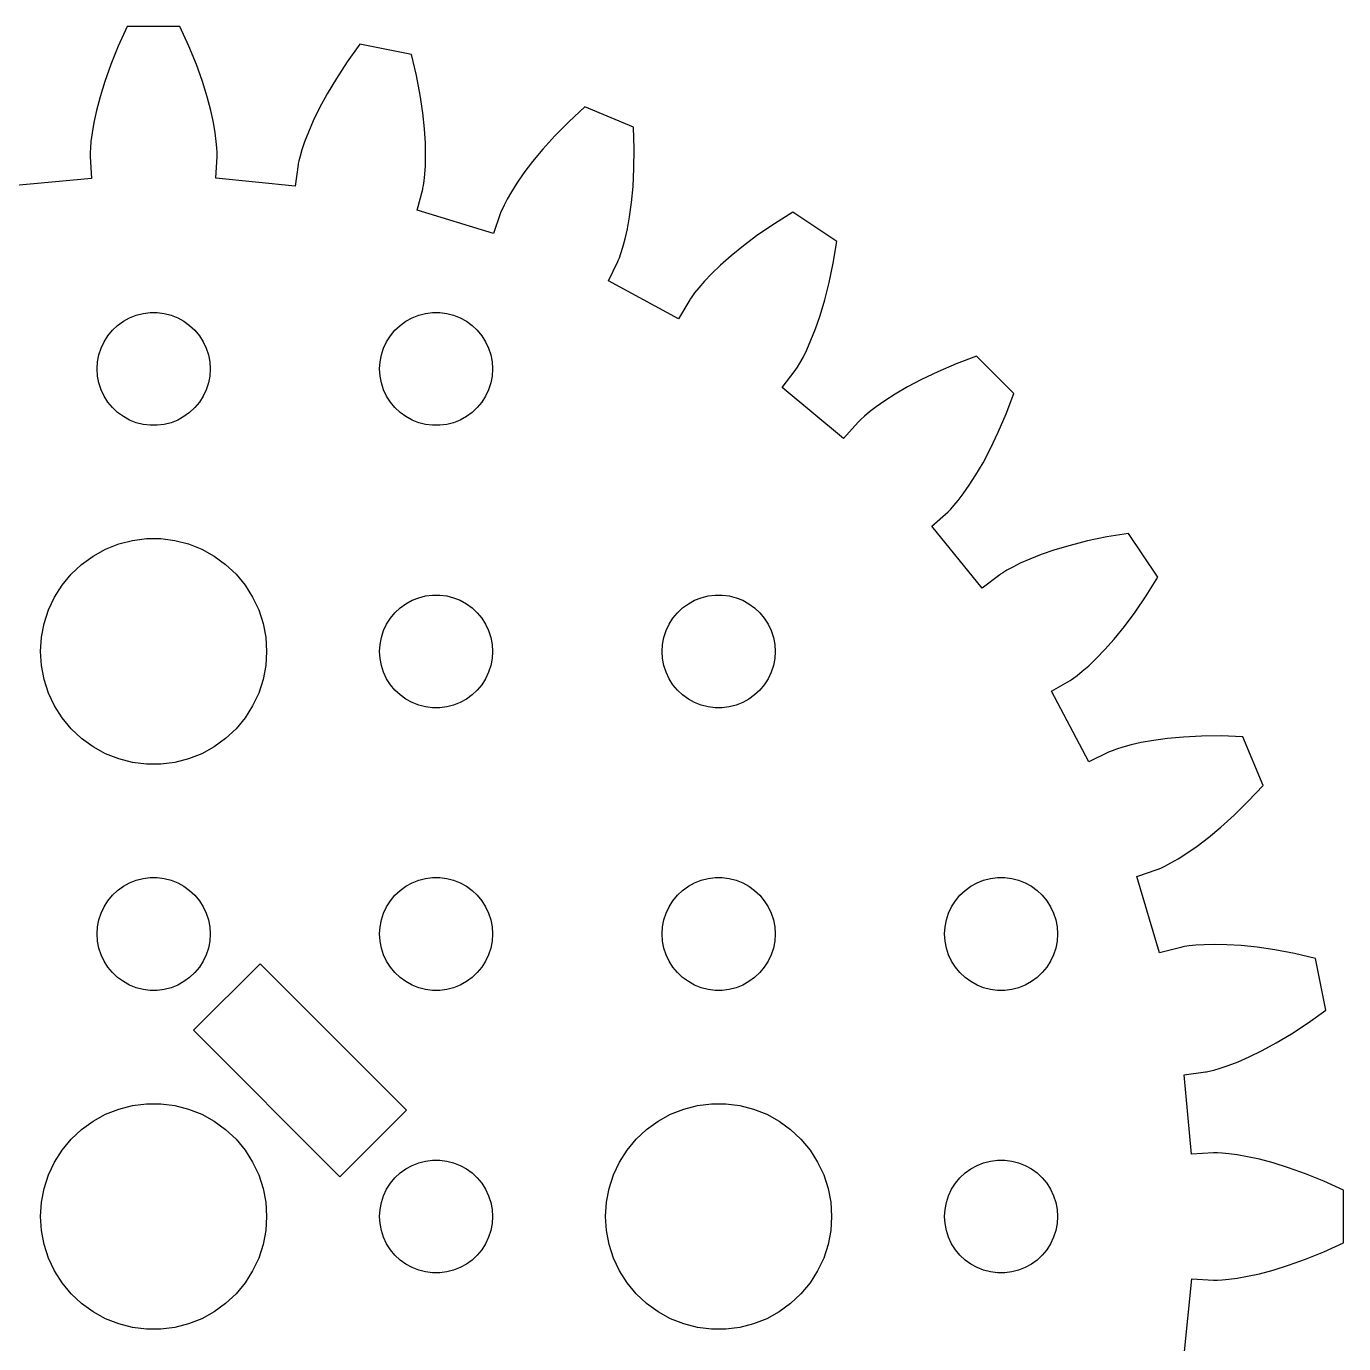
# Model space of a CAD drawing. Header units: metres. Extents: x -32 to 32, y 78 to 252.
# Drawn here: x -3.38 to 31.59, y 216.62 to 251.59 of the extents above; entities that cross this region are included whole.
import ezdxf

# ---------------------------------------------------------------- set-up
doc = ezdxf.new("R2010")
doc.units = ezdxf.units.M

msp = doc.modelspace()

# ---------------------------------------------------------------- linework, layer by layer
for p, q in [((-0.699661, 251.594), (-0.93837, 251.068)), ((0.699661, 251.594), (-0.699661, 251.594)), ((0.93837, 251.068), (0.699661, 251.594)), ((5.47745, 251.123), (5.14069, 250.654)), ((6.84988, 250.85), (5.47745, 251.123)), ((-0.93837, 251.068), (-1.13586, 250.579)), ((1.13586, 250.579), (0.93837, 251.068)), ((6.98137, 250.288), (6.84988, 250.85)), ((-1.13586, 250.579), (-1.29575, 250.129)), ((1.29575, 250.129), (1.13586, 250.579)), ((5.14069, 250.654), (4.85156, 250.213)), ((-1.29575, 250.129), (-1.42169, 249.721)), ((1.42169, 249.721), (1.29575, 250.129)), ((4.85156, 250.213), (4.60703, 249.803)), ((7.07965, 249.77), (6.98137, 250.288)), ((-1.42169, 249.721), (-1.51755, 249.357)), ((1.51755, 249.357), (1.42169, 249.721)), ((4.60703, 249.803), (4.40392, 249.427)), ((7.14873, 249.297), (7.07965, 249.77)), ((4.40392, 249.427), (4.23882, 249.089)), ((11.4441, 249.457), (11.0222, 249.062)), ((12.7369, 248.921), (11.4441, 249.457)), ((-1.58725, 249.038), (-1.63481, 248.766)), ((-1.51755, 249.357), (-1.58725, 249.038)), ((1.58725, 249.038), (1.51755, 249.357)), ((1.63481, 248.766), (1.58725, 249.038)), ((4.23882, 249.089), (4.10822, 248.789)), ((7.19266, 248.873), (7.14873, 249.297)), ((11.0222, 249.062), (10.6526, 248.686)), ((-1.63481, 248.766), (-1.66432, 248.541)), ((1.66432, 248.541), (1.63481, 248.766)), ((4.10822, 248.789), (4.00847, 248.532)), ((7.21559, 248.497), (7.19266, 248.873)), ((10.6526, 248.686), (10.3328, 248.331)), ((12.7561, 248.344), (12.7369, 248.921)), ((-1.67995, 248.366), (-1.68585, 248.241)), ((-1.66432, 248.541), (-1.67995, 248.366)), ((1.67995, 248.366), (1.66432, 248.541)), ((1.68585, 248.241), (1.67995, 248.366)), ((3.93579, 248.318), (3.88631, 248.149)), ((4.00847, 248.532), (3.93579, 248.318)), ((7.22171, 248.17), (7.21559, 248.497)), ((10.3328, 248.331), (10.0603, 248.003)), ((12.7514, 247.816), (12.7561, 248.344)), ((-1.68585, 248.241), (-1.68629, 248.165)), ((-1.68629, 248.165), (-1.6855, 248.14)), ((-1.6855, 248.14), (-1.65065, 247.558)), ((1.65118, 247.567), (1.6855, 248.14)), ((1.6855, 248.14), (1.68629, 248.165)), ((1.68629, 248.165), (1.68585, 248.241)), ((3.85603, 248.027), (3.84091, 247.953)), ((3.88631, 248.149), (3.85603, 248.027)), ((7.21526, 247.894), (7.22171, 248.17)), ((10.0603, 248.003), (9.83228, 247.703)), ((3.83679, 247.928), (3.75746, 247.351)), ((3.84091, 247.953), (3.83679, 247.928)), ((7.18164, 247.493), (7.20049, 247.668)), ((7.20049, 247.668), (7.21526, 247.894)), ((9.83228, 247.703), (9.6458, 247.435)), ((12.727, 247.34), (12.7514, 247.816)), ((-1.65065, 247.558), (-3.75867, 247.36)), ((3.75746, 247.351), (1.65118, 247.567)), ((6.99756, 246.715), (7.14302, 247.271)), ((7.14302, 247.271), (7.1487, 247.295)), ((7.1487, 247.295), (7.16296, 247.369)), ((7.16296, 247.369), (7.18164, 247.493)), ((9.6458, 247.435), (9.49771, 247.201)), ((12.6872, 246.915), (12.727, 247.34)), ((9.38467, 247.006), (9.30321, 246.85)), ((9.49771, 247.201), (9.38467, 247.006)), ((12.6363, 246.541), (12.6872, 246.915)), ((9.02116, 246.092), (6.99756, 246.715)), ((9.21164, 246.643), (9.02116, 246.092)), ((9.2205, 246.667), (9.21164, 246.643)), ((9.24976, 246.736), (9.2205, 246.667)), ((9.30321, 246.85), (9.24976, 246.736)), ((16.9709, 246.658), (16.4801, 246.353)), ((18.1344, 245.881), (16.9709, 246.658)), ((12.5184, 245.95), (12.5787, 246.22)), ((12.5787, 246.22), (12.6363, 246.541)), ((16.4801, 246.353), (16.0442, 246.056)), ((12.4599, 245.732), (12.5184, 245.95)), ((16.0442, 246.056), (15.6614, 245.771)), ((18.0406, 245.311), (18.1344, 245.881)), ((12.3648, 245.446), (12.4073, 245.564)), ((12.4073, 245.564), (12.4599, 245.732)), ((15.6614, 245.771), (15.33, 245.502)), ((12.075, 244.837), (12.326, 245.353)), ((12.326, 245.353), (12.3364, 245.376)), ((12.3364, 245.376), (12.3648, 245.446)), ((15.0479, 245.252), (14.8127, 245.026)), ((15.33, 245.502), (15.0479, 245.252)), ((17.9331, 244.794), (18.0406, 245.311)), ((13.9382, 243.831), (12.075, 244.837)), ((14.6219, 244.826), (14.4729, 244.656)), ((14.8127, 245.026), (14.6219, 244.826)), ((14.3626, 244.519), (14.288, 244.418)), ((14.4729, 244.656), (14.3626, 244.519)), ((17.8162, 244.332), (17.9331, 244.794)), ((14.2325, 244.334), (13.9382, 243.831)), ((14.2458, 244.356), (14.2325, 244.334)), ((14.288, 244.418), (14.2458, 244.356)), ((17.6942, 243.922), (17.8162, 244.332)), ((-0.956131, 243.656), (-0.803726, 243.766)), ((-0.803726, 243.766), (-0.638657, 243.857)), ((-0.638657, 243.857), (-0.463516, 243.927)), ((-0.463516, 243.927), (-0.281067, 243.973)), ((-0.281067, 243.973), (-0.094177, 243.997)), ((-0.094177, 243.997), (0.094177, 243.997)), ((0.094177, 243.997), (0.281067, 243.973)), ((0.281067, 243.973), (0.463516, 243.927)), ((0.463516, 243.927), (0.638657, 243.857)), ((0.638657, 243.857), (0.803726, 243.766)), ((0.803726, 243.766), (0.956131, 243.656)), ((6.54385, 243.656), (6.69626, 243.766)), ((6.69626, 243.766), (6.86133, 243.857)), ((6.86133, 243.857), (7.03647, 243.927)), ((7.03647, 243.927), (7.21892, 243.973)), ((7.21892, 243.973), (7.40581, 243.997)), ((7.40581, 243.997), (7.59418, 243.997)), ((7.59418, 243.997), (7.78107, 243.973)), ((7.78107, 243.973), (7.96352, 243.927)), ((7.96352, 243.927), (8.13866, 243.857)), ((8.13866, 243.857), (8.30373, 243.766)), ((8.30373, 243.766), (8.45613, 243.656)), ((17.5715, 243.566), (17.6942, 243.922)), ((-1.21352, 243.382), (-1.09344, 243.527)), ((-1.09344, 243.527), (-0.956131, 243.656)), ((0.956131, 243.656), (1.09344, 243.527)), ((1.09344, 243.527), (1.21352, 243.382)), ((6.28647, 243.382), (6.40654, 243.527)), ((6.40654, 243.527), (6.54385, 243.656)), ((8.45613, 243.656), (8.59344, 243.527)), ((8.59344, 243.527), (8.71352, 243.382)), ((17.4522, 243.262), (17.5715, 243.566)), ((-1.39465, 243.052), (-1.31445, 243.223)), ((-1.31445, 243.223), (-1.21352, 243.382)), ((1.21352, 243.382), (1.31445, 243.223)), ((1.31445, 243.223), (1.39465, 243.052)), ((6.10533, 243.052), (6.18553, 243.223)), ((6.18553, 243.223), (6.28647, 243.382)), ((8.71352, 243.382), (8.81445, 243.223)), ((8.81445, 243.223), (8.89465, 243.052)), ((17.3405, 243.009), (17.4522, 243.262)), ((-1.48816, 242.688), (-1.45287, 242.873)), ((-1.45287, 242.873), (-1.39465, 243.052)), ((1.39465, 243.052), (1.45287, 242.873)), ((1.45287, 242.873), (1.48816, 242.688)), ((6.01183, 242.688), (6.04712, 242.873)), ((6.04712, 242.873), (6.10533, 243.052)), ((8.89465, 243.052), (8.95287, 242.873)), ((8.95287, 242.873), (8.98816, 242.688)), ((17.1562, 242.652), (17.2406, 242.807)), ((17.2406, 242.807), (17.3405, 243.009)), ((21.8455, 242.835), (21.3047, 242.632)), ((22.835, 241.846), (21.8455, 242.835)), ((-1.5, 242.5), (-1.48816, 242.688)), ((-1.48816, 242.312), (-1.5, 242.5)), ((1.48816, 242.688), (1.5, 242.5)), ((1.5, 242.5), (1.48816, 242.312)), ((6, 242.5), (6.01183, 242.688)), ((6.01183, 242.312), (6, 242.5)), ((8.98816, 242.688), (9, 242.5)), ((9, 242.5), (8.98816, 242.312)), ((16.6885, 242.004), (17.0354, 242.461)), ((17.0354, 242.461), (17.05, 242.482)), ((17.05, 242.482), (17.0915, 242.545)), ((17.0915, 242.545), (17.1562, 242.652)), ((20.8192, 242.426), (20.3882, 242.221)), ((21.3047, 242.632), (20.8192, 242.426)), ((-1.45287, 242.127), (-1.48816, 242.312)), ((-1.39465, 241.948), (-1.45287, 242.127)), ((1.45287, 242.127), (1.39465, 241.948)), ((1.48816, 242.312), (1.45287, 242.127)), ((6.04712, 242.127), (6.01183, 242.312)), ((6.10533, 241.948), (6.04712, 242.127)), ((8.95287, 242.127), (8.89465, 241.948)), ((8.98816, 242.312), (8.95287, 242.127)), ((20.0107, 242.021), (19.6852, 241.831)), ((20.3882, 242.221), (20.0107, 242.021)), ((-1.31445, 241.777), (-1.39465, 241.948)), ((-1.21352, 241.618), (-1.31445, 241.777)), ((1.31445, 241.777), (1.21352, 241.618)), ((1.39465, 241.948), (1.31445, 241.777)), ((6.18553, 241.777), (6.10533, 241.948)), ((6.28647, 241.618), (6.18553, 241.777)), ((8.81445, 241.777), (8.71352, 241.618)), ((8.89465, 241.948), (8.81445, 241.777)), ((18.3196, 240.654), (16.6885, 242.004)), ((19.6852, 241.831), (19.4104, 241.655)), ((22.6318, 241.305), (22.835, 241.846)), ((-1.09344, 241.473), (-1.21352, 241.618)), ((-0.956131, 241.344), (-1.09344, 241.473)), ((-0.803726, 241.234), (-0.956131, 241.344)), ((0.956131, 241.344), (0.803726, 241.234)), ((1.09344, 241.473), (0.956131, 241.344)), ((1.21352, 241.618), (1.09344, 241.473)), ((6.40654, 241.473), (6.28647, 241.618)), ((6.54385, 241.344), (6.40654, 241.473)), ((6.69626, 241.234), (6.54385, 241.344)), ((8.45613, 241.344), (8.30373, 241.234)), ((8.59344, 241.473), (8.45613, 241.344)), ((8.71352, 241.618), (8.59344, 241.473)), ((19.0049, 241.359), (18.8701, 241.246)), ((19.1843, 241.496), (19.0049, 241.359)), ((19.4104, 241.655), (19.1843, 241.496)), ((-0.638657, 241.143), (-0.803726, 241.234)), ((-0.463516, 241.073), (-0.638657, 241.143)), ((-0.281067, 241.027), (-0.463516, 241.073)), ((-0.094177, 241.003), (-0.281067, 241.027)), ((0.094177, 241.003), (-0.094177, 241.003)), ((0.281067, 241.027), (0.094177, 241.003)), ((0.463516, 241.073), (0.281067, 241.027)), ((0.638657, 241.143), (0.463516, 241.073)), ((0.803726, 241.234), (0.638657, 241.143)), ((6.86133, 241.143), (6.69626, 241.234)), ((7.03647, 241.073), (6.86133, 241.143)), ((7.21892, 241.027), (7.03647, 241.073)), ((7.40581, 241.003), (7.21892, 241.027)), ((7.59418, 241.003), (7.40581, 241.003)), ((7.78107, 241.027), (7.59418, 241.003)), ((7.96352, 241.073), (7.78107, 241.027)), ((8.13866, 241.143), (7.96352, 241.073)), ((8.30373, 241.234), (8.13866, 241.143)), ((18.7064, 241.09), (18.3196, 240.654)), ((18.7236, 241.108), (18.7064, 241.09)), ((18.7772, 241.161), (18.7236, 241.108)), ((18.8701, 241.246), (18.7772, 241.161)), ((22.4256, 240.819), (22.6318, 241.305)), ((22.2207, 240.388), (22.4256, 240.819)), ((22.0212, 240.011), (22.2207, 240.388)), ((21.8314, 239.685), (22.0212, 240.011)), ((21.6551, 239.41), (21.8314, 239.685)), ((21.4963, 239.184), (21.6551, 239.41)), ((21.1613, 238.777), (21.2458, 238.87)), ((21.2458, 238.87), (21.3587, 239.005)), ((21.3587, 239.005), (21.4963, 239.184)), ((20.6606, 238.325), (21.09, 238.706)), ((21.09, 238.706), (21.1084, 238.724)), ((21.1084, 238.724), (21.1613, 238.777)), ((21.997, 236.683), (20.6606, 238.325)), ((-1.27733, 237.714), (-0.927048, 237.853)), ((-0.927048, 237.853), (-0.562134, 237.947)), ((-0.562134, 237.947), (-0.18837, 237.994)), ((-0.18837, 237.994), (0.18837, 237.994)), ((0.18837, 237.994), (0.562134, 237.947)), ((0.562134, 237.947), (0.927048, 237.853)), ((0.927048, 237.853), (1.27733, 237.714)), ((24.7942, 237.933), (24.3315, 237.816)), ((25.3106, 238.041), (24.7942, 237.933)), ((25.8807, 238.134), (25.3106, 238.041)), ((26.6581, 236.971), (25.8807, 238.134)), ((-1.91226, 237.312), (-1.60747, 237.533)), ((-1.60747, 237.533), (-1.27733, 237.714)), ((1.27733, 237.714), (1.60747, 237.533)), ((1.60747, 237.533), (1.91226, 237.312)), ((23.5661, 237.571), (23.2621, 237.452)), ((23.9223, 237.694), (23.5661, 237.571)), ((24.3315, 237.816), (23.9223, 237.694)), ((-2.1869, 237.054), (-1.91226, 237.312)), ((1.91226, 237.312), (2.1869, 237.054)), ((22.6523, 237.156), (22.5448, 237.091)), ((22.8066, 237.241), (22.6523, 237.156)), ((23.0094, 237.341), (22.8066, 237.241)), ((23.2621, 237.452), (23.0094, 237.341)), ((-2.42705, 236.763), (-2.1869, 237.054)), ((2.1869, 237.054), (2.42705, 236.763)), ((22.4614, 237.035), (21.997, 236.683)), ((22.4819, 237.05), (22.4614, 237.035)), ((22.5448, 237.091), (22.4819, 237.05)), ((26.3533, 236.48), (26.6581, 236.971)), ((-2.78932, 236.104), (-2.62891, 236.445)), ((-2.62891, 236.445), (-2.42705, 236.763)), ((2.42705, 236.763), (2.62891, 236.445)), ((2.62891, 236.445), (2.78932, 236.104)), ((6.86133, 236.357), (7.03647, 236.427)), ((7.03647, 236.427), (7.21892, 236.473)), ((7.21892, 236.473), (7.40581, 236.497)), ((7.40581, 236.497), (7.59418, 236.497)), ((7.59418, 236.497), (7.78107, 236.473)), ((7.78107, 236.473), (7.96352, 236.427)), ((7.96352, 236.427), (8.13866, 236.357)), ((14.3613, 236.357), (14.5365, 236.427)), ((14.5365, 236.427), (14.7189, 236.473)), ((14.7189, 236.473), (14.9058, 236.497)), ((14.9058, 236.497), (15.0942, 236.497)), ((15.0942, 236.497), (15.2811, 236.473)), ((15.2811, 236.473), (15.4635, 236.427)), ((15.4635, 236.427), (15.6387, 236.357)), ((26.0563, 236.044), (26.3533, 236.48)), ((-2.90575, 235.746), (-2.78932, 236.104)), ((2.78932, 236.104), (2.90575, 235.746)), ((6.40654, 236.027), (6.54385, 236.156)), ((6.54385, 236.156), (6.69626, 236.266)), ((6.69626, 236.266), (6.86133, 236.357)), ((8.13866, 236.357), (8.30373, 236.266)), ((8.30373, 236.266), (8.45613, 236.156)), ((8.45613, 236.156), (8.59344, 236.027)), ((13.9065, 236.027), (14.0439, 236.156)), ((14.0439, 236.156), (14.1963, 236.266)), ((14.1963, 236.266), (14.3613, 236.357)), ((15.6387, 236.357), (15.8037, 236.266)), ((15.8037, 236.266), (15.9561, 236.156)), ((15.9561, 236.156), (16.0934, 236.027)), ((-2.97633, 235.376), (-2.90575, 235.746)), ((2.90575, 235.746), (2.97633, 235.376)), ((6.10533, 235.552), (6.18553, 235.723)), ((6.18553, 235.723), (6.28647, 235.882)), ((6.28647, 235.882), (6.40654, 236.027)), ((8.59344, 236.027), (8.71352, 235.882)), ((8.71352, 235.882), (8.81445, 235.723)), ((8.81445, 235.723), (8.89465, 235.552)), ((13.6053, 235.552), (13.6855, 235.723)), ((13.6855, 235.723), (13.7865, 235.882)), ((13.7865, 235.882), (13.9065, 236.027)), ((16.0934, 236.027), (16.2135, 235.882)), ((16.2135, 235.882), (16.3145, 235.723)), ((16.3145, 235.723), (16.3947, 235.552)), ((25.7713, 235.661), (26.0563, 236.044)), ((-3, 235), (-2.97633, 235.376)), ((2.97633, 235.376), (3, 235)), ((6.01183, 235.188), (6.04712, 235.373)), ((6.04712, 235.373), (6.10533, 235.552)), ((8.89465, 235.552), (8.95287, 235.373)), ((8.95287, 235.373), (8.98816, 235.188)), ((13.5118, 235.188), (13.5471, 235.373)), ((13.5471, 235.373), (13.6053, 235.552)), ((16.3947, 235.552), (16.4529, 235.373)), ((16.4529, 235.373), (16.4882, 235.188)), ((25.502, 235.33), (25.7713, 235.661)), ((6, 235), (6.01183, 235.188)), ((8.98816, 235.188), (9, 235)), ((13.5, 235), (13.5118, 235.188)), ((16.4882, 235.188), (16.5, 235)), ((25.0258, 234.813), (25.2523, 235.048)), ((25.2523, 235.048), (25.502, 235.33)), ((-2.97633, 234.624), (-3, 235)), ((3, 235), (2.97633, 234.624)), ((6.01183, 234.812), (6, 235)), ((6.04712, 234.627), (6.01183, 234.812)), ((8.98816, 234.812), (8.95287, 234.627)), ((9, 235), (8.98816, 234.812)), ((13.5118, 234.812), (13.5, 235)), ((13.5471, 234.627), (13.5118, 234.812)), ((16.4882, 234.812), (16.4529, 234.627)), ((16.5, 235), (16.4882, 234.812)), ((24.8259, 234.622), (25.0258, 234.813)), ((-2.90575, 234.254), (-2.97633, 234.624)), ((2.97633, 234.624), (2.90575, 234.254)), ((6.10533, 234.448), (6.04712, 234.627)), ((6.18553, 234.277), (6.10533, 234.448)), ((8.89465, 234.448), (8.81445, 234.277)), ((8.95287, 234.627), (8.89465, 234.448)), ((13.6053, 234.448), (13.5471, 234.627)), ((13.6855, 234.277), (13.6053, 234.448)), ((16.3947, 234.448), (16.3145, 234.277)), ((16.4529, 234.627), (16.3947, 234.448)), ((24.418, 234.288), (24.519, 234.363)), ((24.519, 234.363), (24.6559, 234.473)), ((24.6559, 234.473), (24.8259, 234.622)), ((-2.78932, 233.896), (-2.90575, 234.254)), ((2.90575, 234.254), (2.78932, 233.896)), ((6.28647, 234.118), (6.18553, 234.277)), ((6.40654, 233.973), (6.28647, 234.118)), ((6.54385, 233.844), (6.40654, 233.973)), ((8.59344, 233.973), (8.45613, 233.844)), ((8.71352, 234.118), (8.59344, 233.973)), ((8.81445, 234.277), (8.71352, 234.118)), ((13.7865, 234.118), (13.6855, 234.277)), ((13.9065, 233.973), (13.7865, 234.118)), ((14.0439, 233.844), (13.9065, 233.973)), ((16.0934, 233.973), (15.9561, 233.844)), ((16.2135, 234.118), (16.0934, 233.973)), ((16.3145, 234.277), (16.2135, 234.118)), ((23.8387, 233.943), (24.3342, 234.232)), ((24.3342, 234.232), (24.3556, 234.246)), ((24.3556, 234.246), (24.418, 234.288)), ((-2.62891, 233.555), (-2.78932, 233.896)), ((2.78932, 233.896), (2.62891, 233.555)), ((6.69626, 233.734), (6.54385, 233.844)), ((6.86133, 233.643), (6.69626, 233.734)), ((7.03647, 233.573), (6.86133, 233.643)), ((8.13866, 233.643), (7.96352, 233.573)), ((8.30373, 233.734), (8.13866, 233.643)), ((8.45613, 233.844), (8.30373, 233.734)), ((14.1963, 233.734), (14.0439, 233.844)), ((14.3613, 233.643), (14.1963, 233.734)), ((14.5365, 233.573), (14.3613, 233.643)), ((15.6387, 233.643), (15.4635, 233.573)), ((15.8037, 233.734), (15.6387, 233.643)), ((15.9561, 233.844), (15.8037, 233.734)), ((24.829, 232.071), (23.8387, 233.943)), ((-2.42705, 233.237), (-2.62891, 233.555)), ((2.62891, 233.555), (2.42705, 233.237)), ((7.21892, 233.527), (7.03647, 233.573)), ((7.40581, 233.503), (7.21892, 233.527)), ((7.59418, 233.503), (7.40581, 233.503)), ((7.78107, 233.527), (7.59418, 233.503)), ((7.96352, 233.573), (7.78107, 233.527)), ((14.7189, 233.527), (14.5365, 233.573)), ((14.9058, 233.503), (14.7189, 233.527)), ((15.0942, 233.503), (14.9058, 233.503)), ((15.2811, 233.527), (15.0942, 233.503)), ((15.4635, 233.573), (15.2811, 233.527)), ((-2.1869, 232.946), (-2.42705, 233.237)), ((-1.91226, 232.688), (-2.1869, 232.946)), ((2.1869, 232.946), (1.91226, 232.688)), ((2.42705, 233.237), (2.1869, 232.946)), ((-1.60747, 232.467), (-1.91226, 232.688)), ((1.91226, 232.688), (1.60747, 232.467)), ((26.2199, 232.579), (25.9502, 232.518)), ((26.5413, 232.636), (26.2199, 232.579)), ((26.9146, 232.687), (26.5413, 232.636)), ((27.3398, 232.727), (26.9146, 232.687)), ((27.8164, 232.751), (27.3398, 232.727)), ((28.3438, 232.756), (27.8164, 232.751)), ((28.9212, 232.737), (28.3438, 232.756)), ((29.4567, 231.444), (28.9212, 232.737)), ((-1.27733, 232.286), (-1.60747, 232.467)), ((-0.927048, 232.147), (-1.27733, 232.286)), ((1.27733, 232.286), (0.927048, 232.147)), ((1.60747, 232.467), (1.27733, 232.286)), ((25.3533, 232.326), (24.829, 232.071)), ((25.3762, 232.336), (25.3533, 232.326)), ((25.4459, 232.365), (25.3762, 232.336)), ((25.5641, 232.407), (25.4459, 232.365)), ((25.7319, 232.46), (25.5641, 232.407)), ((25.9502, 232.518), (25.7319, 232.46)), ((-0.562134, 232.053), (-0.927048, 232.147)), ((-0.18837, 232.006), (-0.562134, 232.053)), ((0.18837, 232.006), (-0.18837, 232.006)), ((0.562134, 232.053), (0.18837, 232.006)), ((0.927048, 232.147), (0.562134, 232.053)), ((29.062, 231.022), (29.4567, 231.444)), ((28.6857, 230.653), (29.062, 231.022)), ((28.3315, 230.333), (28.6857, 230.653)), ((28.0027, 230.06), (28.3315, 230.333)), ((27.4347, 229.646), (27.7028, 229.832)), ((27.7028, 229.832), (28.0027, 230.06)), ((27.0057, 229.385), (27.2015, 229.498)), ((27.2015, 229.498), (27.4347, 229.646)), ((26.1007, 229.024), (26.6433, 229.212)), ((26.6433, 229.212), (26.6668, 229.221)), ((26.6668, 229.221), (26.7362, 229.25)), ((26.7362, 229.25), (26.8499, 229.303)), ((26.8499, 229.303), (27.0057, 229.385)), ((-0.956131, 228.656), (-0.803726, 228.766)), ((-0.803726, 228.766), (-0.638657, 228.857)), ((-0.638657, 228.857), (-0.463516, 228.927)), ((-0.463516, 228.927), (-0.281067, 228.973)), ((-0.281067, 228.973), (-0.094177, 228.997)), ((-0.094177, 228.997), (0.094177, 228.997)), ((0.094177, 228.997), (0.281067, 228.973)), ((0.281067, 228.973), (0.463516, 228.927)), ((0.463516, 228.927), (0.638657, 228.857)), ((0.638657, 228.857), (0.803726, 228.766)), ((0.803726, 228.766), (0.956131, 228.656)), ((6.54385, 228.656), (6.69626, 228.766)), ((6.69626, 228.766), (6.86133, 228.857)), ((6.86133, 228.857), (7.03647, 228.927)), ((7.03647, 228.927), (7.21892, 228.973)), ((7.21892, 228.973), (7.40581, 228.997)), ((7.40581, 228.997), (7.59418, 228.997)), ((7.59418, 228.997), (7.78107, 228.973)), ((7.78107, 228.973), (7.96352, 228.927)), ((7.96352, 228.927), (8.13866, 228.857)), ((8.13866, 228.857), (8.30373, 228.766)), ((8.30373, 228.766), (8.45613, 228.656)), ((14.0439, 228.656), (14.1963, 228.766)), ((14.1963, 228.766), (14.3613, 228.857)), ((14.3613, 228.857), (14.5365, 228.927)), ((14.5365, 228.927), (14.7189, 228.973)), ((14.7189, 228.973), (14.9058, 228.997)), ((14.9058, 228.997), (15.0942, 228.997)), ((15.0942, 228.997), (15.2811, 228.973)), ((15.2811, 228.973), (15.4635, 228.927)), ((15.4635, 228.927), (15.6387, 228.857)), ((15.6387, 228.857), (15.8037, 228.766)), ((15.8037, 228.766), (15.9561, 228.656)), ((21.5439, 228.656), (21.6963, 228.766)), ((21.6963, 228.766), (21.8613, 228.857)), ((21.8613, 228.857), (22.0365, 228.927)), ((22.0365, 228.927), (22.2189, 228.973)), ((22.2189, 228.973), (22.4058, 228.997)), ((22.4058, 228.997), (22.5942, 228.997)), ((22.5942, 228.997), (22.7811, 228.973)), ((22.7811, 228.973), (22.9635, 228.927)), ((22.9635, 228.927), (23.1387, 228.857)), ((23.1387, 228.857), (23.3037, 228.766)), ((23.3037, 228.766), (23.4561, 228.656)), ((26.7069, 226.995), (26.1007, 229.024)), ((-1.31445, 228.223), (-1.21352, 228.382)), ((-1.21352, 228.382), (-1.09344, 228.527)), ((-1.09344, 228.527), (-0.956131, 228.656)), ((0.956131, 228.656), (1.09344, 228.527)), ((1.09344, 228.527), (1.21352, 228.382)), ((1.21352, 228.382), (1.31445, 228.223)), ((6.18553, 228.223), (6.28647, 228.382)), ((6.28647, 228.382), (6.40654, 228.527)), ((6.40654, 228.527), (6.54385, 228.656)), ((8.45613, 228.656), (8.59344, 228.527)), ((8.59344, 228.527), (8.71352, 228.382)), ((8.71352, 228.382), (8.81445, 228.223)), ((13.6855, 228.223), (13.7865, 228.382)), ((13.7865, 228.382), (13.9065, 228.527)), ((13.9065, 228.527), (14.0439, 228.656)), ((15.9561, 228.656), (16.0934, 228.527)), ((16.0934, 228.527), (16.2135, 228.382)), ((16.2135, 228.382), (16.3145, 228.223)), ((21.1855, 228.223), (21.2865, 228.382)), ((21.2865, 228.382), (21.4065, 228.527)), ((21.4065, 228.527), (21.5439, 228.656)), ((23.4561, 228.656), (23.5934, 228.527)), ((23.5934, 228.527), (23.7135, 228.382)), ((23.7135, 228.382), (23.8145, 228.223)), ((-1.45287, 227.873), (-1.39465, 228.052)), ((-1.39465, 228.052), (-1.31445, 228.223)), ((1.31445, 228.223), (1.39465, 228.052)), ((1.39465, 228.052), (1.45287, 227.873)), ((6.04712, 227.873), (6.10533, 228.052)), ((6.10533, 228.052), (6.18553, 228.223)), ((8.81445, 228.223), (8.89465, 228.052)), ((8.89465, 228.052), (8.95287, 227.873)), ((13.5471, 227.873), (13.6053, 228.052)), ((13.6053, 228.052), (13.6855, 228.223)), ((16.3145, 228.223), (16.3947, 228.052)), ((16.3947, 228.052), (16.4529, 227.873)), ((21.0471, 227.873), (21.1053, 228.052)), ((21.1053, 228.052), (21.1855, 228.223)), ((23.8145, 228.223), (23.8947, 228.052)), ((23.8947, 228.052), (23.9529, 227.873)), ((-1.5, 227.5), (-1.48816, 227.688)), ((-1.48816, 227.688), (-1.45287, 227.873)), ((1.45287, 227.873), (1.48816, 227.688)), ((1.48816, 227.688), (1.5, 227.5)), ((6, 227.5), (6.01183, 227.688)), ((6.01183, 227.688), (6.04712, 227.873)), ((8.95287, 227.873), (8.98816, 227.688)), ((8.98816, 227.688), (9, 227.5)), ((13.5, 227.5), (13.5118, 227.688)), ((13.5118, 227.688), (13.5471, 227.873)), ((16.4529, 227.873), (16.4882, 227.688)), ((16.4882, 227.688), (16.5, 227.5)), ((21, 227.5), (21.0118, 227.688)), ((21.0118, 227.688), (21.0471, 227.873)), ((23.9529, 227.873), (23.9882, 227.688)), ((23.9882, 227.688), (24, 227.5)), ((-1.48816, 227.312), (-1.5, 227.5)), ((1.5, 227.5), (1.48816, 227.312)), ((6.01183, 227.312), (6, 227.5)), ((9, 227.5), (8.98816, 227.312)), ((13.5118, 227.312), (13.5, 227.5)), ((16.5, 227.5), (16.4882, 227.312)), ((21.0118, 227.312), (21, 227.5)), ((24, 227.5), (23.9882, 227.312)), ((-1.45287, 227.127), (-1.48816, 227.312)), ((-1.39465, 226.948), (-1.45287, 227.127)), ((1.45287, 227.127), (1.39465, 226.948)), ((1.48816, 227.312), (1.45287, 227.127)), ((6.04712, 227.127), (6.01183, 227.312)), ((6.10533, 226.948), (6.04712, 227.127)), ((8.95287, 227.127), (8.89465, 226.948)), ((8.98816, 227.312), (8.95287, 227.127)), ((13.5471, 227.127), (13.5118, 227.312)), ((13.6053, 226.948), (13.5471, 227.127)), ((16.4529, 227.127), (16.3947, 226.948)), ((16.4882, 227.312), (16.4529, 227.127)), ((21.0471, 227.127), (21.0118, 227.312)), ((21.1053, 226.948), (21.0471, 227.127)), ((23.9529, 227.127), (23.8947, 226.948)), ((23.9882, 227.312), (23.9529, 227.127)), ((27.2708, 227.143), (26.7069, 226.995)), ((27.2953, 227.149), (27.2708, 227.143)), ((27.3693, 227.163), (27.2953, 227.149)), ((27.4934, 227.182), (27.3693, 227.163)), ((27.6683, 227.2), (27.4934, 227.182)), ((27.8938, 227.215), (27.6683, 227.2)), ((28.1701, 227.222), (27.8938, 227.215)), ((28.4965, 227.216), (28.1701, 227.222)), ((28.8726, 227.193), (28.4965, 227.216)), ((29.2973, 227.149), (28.8726, 227.193)), ((29.7696, 227.08), (29.2973, 227.149)), ((30.2878, 226.981), (29.7696, 227.08)), ((30.8503, 226.85), (30.2878, 226.981)), ((-1.31445, 226.777), (-1.39465, 226.948)), ((-1.21352, 226.618), (-1.31445, 226.777)), ((1.05664, 224.943), (2.8244, 226.711)), ((1.31445, 226.777), (1.21352, 226.618)), ((1.39465, 226.948), (1.31445, 226.777)), ((2.8244, 226.711), (6.71112, 222.824)), ((6.18553, 226.777), (6.10533, 226.948)), ((6.28647, 226.618), (6.18553, 226.777)), ((8.81445, 226.777), (8.71352, 226.618)), ((8.89465, 226.948), (8.81445, 226.777)), ((13.6855, 226.777), (13.6053, 226.948)), ((13.7865, 226.618), (13.6855, 226.777)), ((16.3145, 226.777), (16.2135, 226.618)), ((16.3947, 226.948), (16.3145, 226.777)), ((21.1855, 226.777), (21.1053, 226.948)), ((21.2865, 226.618), (21.1855, 226.777)), ((23.8145, 226.777), (23.7135, 226.618)), ((23.8947, 226.948), (23.8145, 226.777)), ((31.1233, 225.477), (30.8503, 226.85)), ((-1.09344, 226.473), (-1.21352, 226.618)), ((-0.956131, 226.344), (-1.09344, 226.473)), ((-0.803726, 226.234), (-0.956131, 226.344)), ((0.956131, 226.344), (0.803726, 226.234)), ((1.09344, 226.473), (0.956131, 226.344)), ((1.21352, 226.618), (1.09344, 226.473)), ((6.40654, 226.473), (6.28647, 226.618)), ((6.54385, 226.344), (6.40654, 226.473)), ((6.69626, 226.234), (6.54385, 226.344)), ((8.45613, 226.344), (8.30373, 226.234)), ((8.59344, 226.473), (8.45613, 226.344)), ((8.71352, 226.618), (8.59344, 226.473)), ((13.9065, 226.473), (13.7865, 226.618)), ((14.0439, 226.344), (13.9065, 226.473)), ((14.1963, 226.234), (14.0439, 226.344)), ((15.9561, 226.344), (15.8037, 226.234)), ((16.0934, 226.473), (15.9561, 226.344)), ((16.2135, 226.618), (16.0934, 226.473)), ((21.4065, 226.473), (21.2865, 226.618)), ((21.5439, 226.344), (21.4065, 226.473)), ((21.6963, 226.234), (21.5439, 226.344)), ((23.4561, 226.344), (23.3037, 226.234)), ((23.5934, 226.473), (23.4561, 226.344)), ((23.7135, 226.618), (23.5934, 226.473)), ((-0.638657, 226.143), (-0.803726, 226.234)), ((-0.463516, 226.073), (-0.638657, 226.143)), ((-0.281067, 226.027), (-0.463516, 226.073)), ((-0.094177, 226.003), (-0.281067, 226.027)), ((0.094177, 226.003), (-0.094177, 226.003)), ((0.281067, 226.027), (0.094177, 226.003)), ((0.463516, 226.073), (0.281067, 226.027)), ((0.638657, 226.143), (0.463516, 226.073)), ((0.803726, 226.234), (0.638657, 226.143)), ((6.86133, 226.143), (6.69626, 226.234)), ((7.03647, 226.073), (6.86133, 226.143)), ((7.21892, 226.027), (7.03647, 226.073)), ((7.40581, 226.003), (7.21892, 226.027)), ((7.59418, 226.003), (7.40581, 226.003)), ((7.78107, 226.027), (7.59418, 226.003)), ((7.96352, 226.073), (7.78107, 226.027)), ((8.13866, 226.143), (7.96352, 226.073)), ((8.30373, 226.234), (8.13866, 226.143)), ((14.3613, 226.143), (14.1963, 226.234)), ((14.5365, 226.073), (14.3613, 226.143)), ((14.7189, 226.027), (14.5365, 226.073)), ((14.9058, 226.003), (14.7189, 226.027)), ((15.0942, 226.003), (14.9058, 226.003)), ((15.2811, 226.027), (15.0942, 226.003)), ((15.4635, 226.073), (15.2811, 226.027)), ((15.6387, 226.143), (15.4635, 226.073)), ((15.8037, 226.234), (15.6387, 226.143)), ((21.8613, 226.143), (21.6963, 226.234)), ((22.0365, 226.073), (21.8613, 226.143)), ((22.2189, 226.027), (22.0365, 226.073)), ((22.4058, 226.003), (22.2189, 226.027)), ((22.5942, 226.003), (22.4058, 226.003)), ((22.7811, 226.027), (22.5942, 226.003)), ((22.9635, 226.073), (22.7811, 226.027)), ((23.1387, 226.143), (22.9635, 226.073)), ((23.3037, 226.234), (23.1387, 226.143)), ((30.6539, 225.141), (31.1233, 225.477)), ((4.94334, 221.057), (1.05664, 224.943)), ((30.2128, 224.852), (30.6539, 225.141)), ((29.4273, 224.404), (29.8029, 224.607)), ((29.8029, 224.607), (30.2128, 224.852)), ((28.7894, 224.108), (29.0887, 224.239)), ((29.0887, 224.239), (29.4273, 224.404)), ((27.3597, 223.759), (27.9284, 223.837)), ((27.9284, 223.837), (27.9532, 223.841)), ((27.9532, 223.841), (28.027, 223.856)), ((28.027, 223.856), (28.1489, 223.886)), ((28.1489, 223.886), (28.3177, 223.936)), ((28.3177, 223.936), (28.5317, 224.008)), ((28.5317, 224.008), (28.7894, 224.108)), ((27.5585, 221.651), (27.3597, 223.759)), ((-1.27733, 222.714), (-0.927048, 222.853)), ((-0.927048, 222.853), (-0.562134, 222.947)), ((-0.562134, 222.947), (-0.18837, 222.994)), ((-0.18837, 222.994), (0.18837, 222.994)), ((0.18837, 222.994), (0.562134, 222.947)), ((0.562134, 222.947), (0.927048, 222.853)), ((0.927048, 222.853), (1.27733, 222.714)), ((6.71112, 222.824), (4.94334, 221.057)), ((13.7227, 222.714), (14.0729, 222.853)), ((14.0729, 222.853), (14.4379, 222.947)), ((14.4379, 222.947), (14.8116, 222.994)), ((14.8116, 222.994), (15.1884, 222.994)), ((15.1884, 222.994), (15.5621, 222.947)), ((15.5621, 222.947), (15.927, 222.853)), ((15.927, 222.853), (16.2773, 222.714)), ((-1.91226, 222.312), (-1.60747, 222.533)), ((-1.60747, 222.533), (-1.27733, 222.714)), ((1.27733, 222.714), (1.60747, 222.533)), ((1.60747, 222.533), (1.91226, 222.312)), ((13.0877, 222.312), (13.3925, 222.533)), ((13.3925, 222.533), (13.7227, 222.714)), ((16.2773, 222.714), (16.6075, 222.533)), ((16.6075, 222.533), (16.9123, 222.312)), ((-2.1869, 222.054), (-1.91226, 222.312)), ((1.91226, 222.312), (2.1869, 222.054)), ((12.8131, 222.054), (13.0877, 222.312)), ((16.9123, 222.312), (17.1869, 222.054)), ((-2.62891, 221.445), (-2.42705, 221.763)), ((-2.42705, 221.763), (-2.1869, 222.054)), ((2.1869, 222.054), (2.42705, 221.763)), ((2.42705, 221.763), (2.62891, 221.445)), ((12.3711, 221.445), (12.5729, 221.763)), ((12.5729, 221.763), (12.8131, 222.054)), ((17.1869, 222.054), (17.427, 221.763)), ((17.427, 221.763), (17.6289, 221.445)), ((-2.78932, 221.104), (-2.62891, 221.445)), ((2.62891, 221.445), (2.78932, 221.104)), ((6.86133, 221.357), (7.03647, 221.427)), ((7.03647, 221.427), (7.21892, 221.473)), ((7.21892, 221.473), (7.40581, 221.497)), ((7.40581, 221.497), (7.59418, 221.497)), ((7.59418, 221.497), (7.78107, 221.473)), ((7.78107, 221.473), (7.96352, 221.427)), ((7.96352, 221.427), (8.13866, 221.357)), ((12.2107, 221.104), (12.3711, 221.445)), ((17.6289, 221.445), (17.7893, 221.104)), ((21.8613, 221.357), (22.0365, 221.427)), ((22.0365, 221.427), (22.2189, 221.473)), ((22.2189, 221.473), (22.4058, 221.497)), ((22.4058, 221.497), (22.5942, 221.497)), ((22.5942, 221.497), (22.7811, 221.473)), ((22.7811, 221.473), (22.9635, 221.427)), ((22.9635, 221.427), (23.1387, 221.357)), ((28.1403, 221.686), (27.5585, 221.651)), ((28.1655, 221.686), (28.1403, 221.686)), ((28.2408, 221.686), (28.1655, 221.686)), ((28.3662, 221.68), (28.2408, 221.686)), ((28.5414, 221.664), (28.3662, 221.68)), ((28.7655, 221.635), (28.5414, 221.664)), ((29.0377, 221.587), (28.7655, 221.635)), ((29.3567, 221.518), (29.0377, 221.587)), ((29.7211, 221.422), (29.3567, 221.518)), ((30.1291, 221.296), (29.7211, 221.422)), ((-2.90575, 220.746), (-2.78932, 221.104)), ((2.78932, 221.104), (2.90575, 220.746)), ((6.40654, 221.027), (6.54385, 221.156)), ((6.54385, 221.156), (6.69626, 221.266)), ((6.69626, 221.266), (6.86133, 221.357)), ((8.13866, 221.357), (8.30373, 221.266)), ((8.30373, 221.266), (8.45613, 221.156)), ((8.45613, 221.156), (8.59344, 221.027)), ((12.0942, 220.746), (12.2107, 221.104)), ((17.7893, 221.104), (17.9057, 220.746)), ((21.4065, 221.027), (21.5439, 221.156)), ((21.5439, 221.156), (21.6963, 221.266)), ((21.6963, 221.266), (21.8613, 221.357)), ((23.1387, 221.357), (23.3037, 221.266)), ((23.3037, 221.266), (23.4561, 221.156)), ((23.4561, 221.156), (23.5934, 221.027)), ((30.5787, 221.136), (30.1291, 221.296)), ((31.0678, 220.938), (30.5787, 221.136)), ((-2.97633, 220.376), (-2.90575, 220.746)), ((2.90575, 220.746), (2.97633, 220.376)), ((6.10533, 220.552), (6.18553, 220.723)), ((6.18553, 220.723), (6.28647, 220.882)), ((6.28647, 220.882), (6.40654, 221.027)), ((8.59344, 221.027), (8.71352, 220.882)), ((8.71352, 220.882), (8.81445, 220.723)), ((8.81445, 220.723), (8.89465, 220.552)), ((12.0237, 220.376), (12.0942, 220.746)), ((17.9057, 220.746), (17.9763, 220.376)), ((21.1053, 220.552), (21.1855, 220.723)), ((21.1855, 220.723), (21.2865, 220.882)), ((21.2865, 220.882), (21.4065, 221.027)), ((23.5934, 221.027), (23.7135, 220.882)), ((23.7135, 220.882), (23.8145, 220.723)), ((23.8145, 220.723), (23.8947, 220.552)), ((31.5939, 220.7), (31.0678, 220.938)), ((31.5939, 219.3), (31.5939, 220.7)), ((-3, 220), (-2.97633, 220.376)), ((2.97633, 220.376), (3, 220)), ((6.01183, 220.188), (6.04712, 220.373)), ((6.04712, 220.373), (6.10533, 220.552)), ((8.89465, 220.552), (8.95287, 220.373)), ((8.95287, 220.373), (8.98816, 220.188)), ((12, 220), (12.0237, 220.376)), ((17.9763, 220.376), (18, 220)), ((21.0118, 220.188), (21.0471, 220.373)), ((21.0471, 220.373), (21.1053, 220.552)), ((23.8947, 220.552), (23.9529, 220.373)), ((23.9529, 220.373), (23.9882, 220.188)), ((-2.97633, 219.624), (-3, 220)), ((3, 220), (2.97633, 219.624)), ((6, 220), (6.01183, 220.188)), ((6.01183, 219.812), (6, 220)), ((8.98816, 220.188), (9, 220)), ((9, 220), (8.98816, 219.812)), ((12.0237, 219.624), (12, 220)), ((18, 220), (17.9763, 219.624)), ((21, 220), (21.0118, 220.188)), ((21.0118, 219.812), (21, 220)), ((23.9882, 220.188), (24, 220)), ((24, 220), (23.9882, 219.812)), ((6.04712, 219.627), (6.01183, 219.812)), ((8.98816, 219.812), (8.95287, 219.627)), ((21.0471, 219.627), (21.0118, 219.812)), ((23.9882, 219.812), (23.9529, 219.627)), ((-2.90575, 219.254), (-2.97633, 219.624)), ((2.97633, 219.624), (2.90575, 219.254)), ((6.10533, 219.448), (6.04712, 219.627)), ((6.18553, 219.277), (6.10533, 219.448)), ((8.89465, 219.448), (8.81445, 219.277)), ((8.95287, 219.627), (8.89465, 219.448)), ((12.0942, 219.254), (12.0237, 219.624)), ((17.9763, 219.624), (17.9057, 219.254)), ((21.1053, 219.448), (21.0471, 219.627)), ((21.1855, 219.277), (21.1053, 219.448)), ((23.8947, 219.448), (23.8145, 219.277)), ((23.9529, 219.627), (23.8947, 219.448)), ((31.0678, 219.062), (31.5939, 219.3)), ((-2.78932, 218.896), (-2.90575, 219.254)), ((2.90575, 219.254), (2.78932, 218.896)), ((6.28647, 219.118), (6.18553, 219.277)), ((6.40654, 218.973), (6.28647, 219.118)), ((6.54385, 218.844), (6.40654, 218.973)), ((8.59344, 218.973), (8.45613, 218.844)), ((8.71352, 219.118), (8.59344, 218.973)), ((8.81445, 219.277), (8.71352, 219.118)), ((12.2107, 218.896), (12.0942, 219.254)), ((17.9057, 219.254), (17.7893, 218.896)), ((21.2865, 219.118), (21.1855, 219.277)), ((21.4065, 218.973), (21.2865, 219.118)), ((21.5439, 218.844), (21.4065, 218.973)), ((23.5934, 218.973), (23.4561, 218.844)), ((23.7135, 219.118), (23.5934, 218.973)), ((23.8145, 219.277), (23.7135, 219.118)), ((30.5787, 218.864), (31.0678, 219.062)), ((-2.62891, 218.555), (-2.78932, 218.896)), ((2.78932, 218.896), (2.62891, 218.555)), ((6.69626, 218.734), (6.54385, 218.844)), ((6.86133, 218.643), (6.69626, 218.734)), ((7.03647, 218.573), (6.86133, 218.643)), ((8.13866, 218.643), (7.96352, 218.573)), ((8.30373, 218.734), (8.13866, 218.643)), ((8.45613, 218.844), (8.30373, 218.734)), ((12.3711, 218.555), (12.2107, 218.896)), ((17.7893, 218.896), (17.6289, 218.555)), ((21.6963, 218.734), (21.5439, 218.844)), ((21.8613, 218.643), (21.6963, 218.734)), ((22.0365, 218.573), (21.8613, 218.643)), ((23.1387, 218.643), (22.9635, 218.573)), ((23.3037, 218.734), (23.1387, 218.643)), ((23.4561, 218.844), (23.3037, 218.734)), ((29.7211, 218.578), (30.1291, 218.704)), ((30.1291, 218.704), (30.5787, 218.864)), ((-2.42705, 218.237), (-2.62891, 218.555)), ((-2.1869, 217.946), (-2.42705, 218.237)), ((2.42705, 218.237), (2.1869, 217.946)), ((2.62891, 218.555), (2.42705, 218.237)), ((7.21892, 218.527), (7.03647, 218.573)), ((7.40581, 218.503), (7.21892, 218.527)), ((7.59418, 218.503), (7.40581, 218.503)), ((7.78107, 218.527), (7.59418, 218.503)), ((7.96352, 218.573), (7.78107, 218.527)), ((12.5729, 218.237), (12.3711, 218.555)), ((12.8131, 217.946), (12.5729, 218.237)), ((17.427, 218.237), (17.1869, 217.946)), ((17.6289, 218.555), (17.427, 218.237)), ((22.2189, 218.527), (22.0365, 218.573)), ((22.4058, 218.503), (22.2189, 218.527)), ((22.5942, 218.503), (22.4058, 218.503)), ((22.7811, 218.527), (22.5942, 218.503)), ((22.9635, 218.573), (22.7811, 218.527)), ((27.351, 216.243), (27.5673, 218.349)), ((27.5673, 218.349), (28.1403, 218.314)), ((28.1403, 218.314), (28.1655, 218.314)), ((28.1655, 218.314), (28.2408, 218.314)), ((28.2408, 218.314), (28.3662, 218.32)), ((28.3662, 218.32), (28.5414, 218.336)), ((28.5414, 218.336), (28.7655, 218.365)), ((28.7655, 218.365), (29.0377, 218.413)), ((29.0377, 218.413), (29.3567, 218.482)), ((29.3567, 218.482), (29.7211, 218.578)), ((-1.91226, 217.688), (-2.1869, 217.946)), ((2.1869, 217.946), (1.91226, 217.688)), ((13.0877, 217.688), (12.8131, 217.946)), ((17.1869, 217.946), (16.9123, 217.688)), ((-1.60747, 217.467), (-1.91226, 217.688)), ((1.91226, 217.688), (1.60747, 217.467)), ((13.3925, 217.467), (13.0877, 217.688)), ((16.9123, 217.688), (16.6075, 217.467)), ((-1.27733, 217.286), (-1.60747, 217.467)), ((-0.927048, 217.147), (-1.27733, 217.286)), ((1.27733, 217.286), (0.927048, 217.147)), ((1.60747, 217.467), (1.27733, 217.286)), ((13.7227, 217.286), (13.3925, 217.467)), ((14.0729, 217.147), (13.7227, 217.286)), ((16.2773, 217.286), (15.927, 217.147)), ((16.6075, 217.467), (16.2773, 217.286)), ((-0.562134, 217.053), (-0.927048, 217.147)), ((-0.18837, 217.006), (-0.562134, 217.053)), ((0.18837, 217.006), (-0.18837, 217.006)), ((0.562134, 217.053), (0.18837, 217.006)), ((0.927048, 217.147), (0.562134, 217.053)), ((14.4379, 217.053), (14.0729, 217.147)), ((14.8116, 217.006), (14.4379, 217.053)), ((15.1884, 217.006), (14.8116, 217.006)), ((15.5621, 217.053), (15.1884, 217.006)), ((15.927, 217.147), (15.5621, 217.053))]:
    msp.add_line(p, q)

doc.saveas('drawing.dxf')
